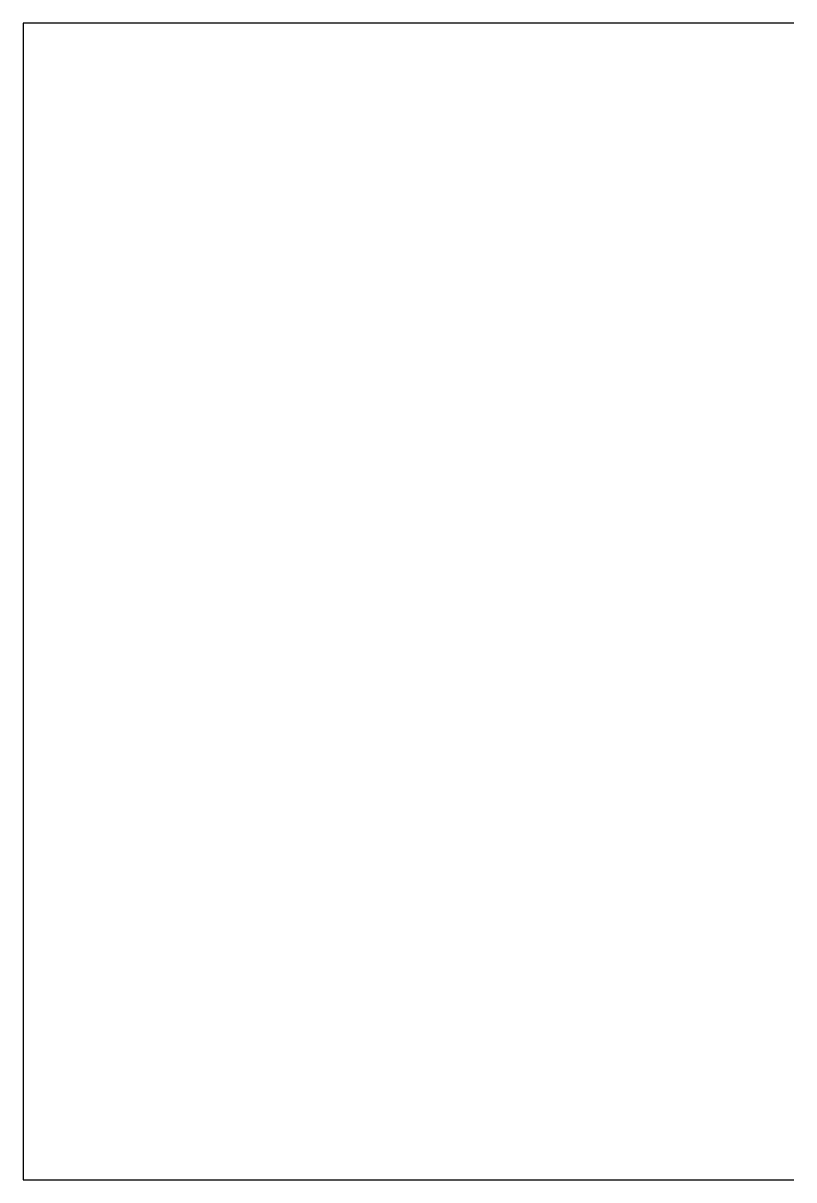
# Model space of a CAD drawing. Header units: inches. Extents: x 185.9 to 235.9, y 250.2 to 325.2.
import ezdxf

# ---------------------------------------------------------------- set-up
doc = ezdxf.new("R2010")
doc.units = ezdxf.units.IN
doc.header["$MEASUREMENT"] = 0

msp = doc.modelspace()

# ---------------------------------------------------------------- linework, layer by layer
for p, q in [((235.906, 325.166), (185.906, 325.166)), ((185.906, 325.166), (185.906, 250.166)), ((185.906, 250.166), (235.906, 250.166))]:
    msp.add_line(p, q)

doc.saveas('drawing.dxf')
